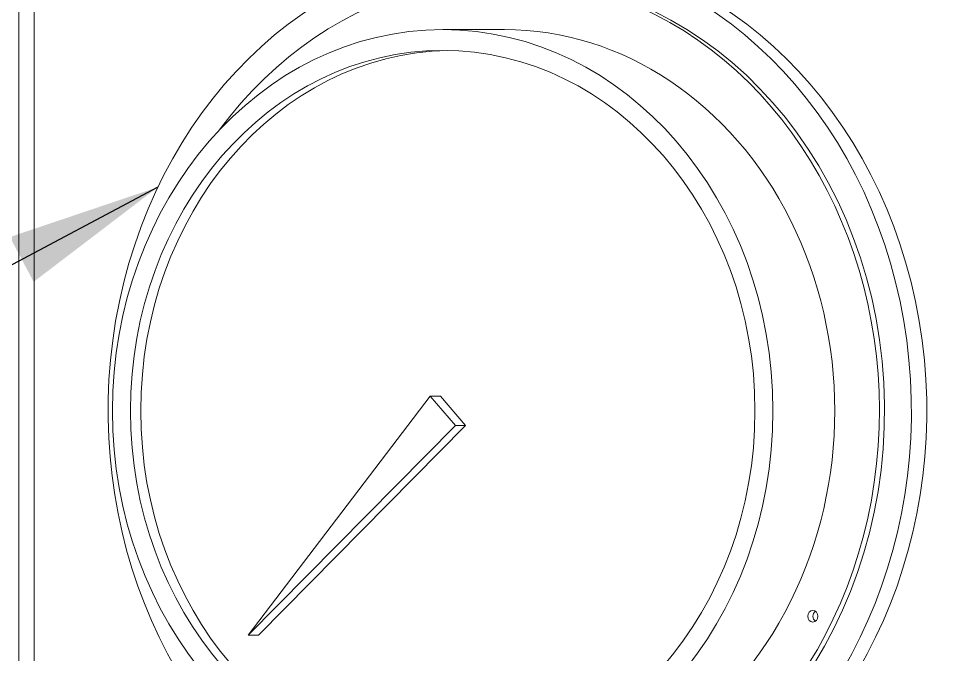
# Model space of a CAD drawing. Header units: inches. Extents: x 12 to 318, y 5 to 204.
# Drawn here: x 229.26 to 234.96, y 80.75 to 84.6 of the extents above; entities that cross this region are included whole.
import ezdxf

# ---------------------------------------------------------------- set-up
doc = ezdxf.new("R2010")
doc.units = ezdxf.units.IN
doc.header["$LTSCALE"] = 9.5
doc.header["$MEASUREMENT"] = 0
doc.layers.add('Symbol (ANSI)', color=7, linetype='Continuous', lineweight=25)
doc.layers.add('Visible', color=7, linetype='Continuous', lineweight=18)
doc.styles.add('Standard D-E', font='arial.ttf')
doc.dimstyles.new('in [mm] D-E NeptuneBenson$7', dxfattribs={"dimscale": 9.5, "dimtxt": 0.15, "dimasz": 0.098425, "dimexe": 0.125, "dimexo": 0.063, "dimgap": 0.031496, "dimtad": 0, "dimtih": 1, "dimtoh": 1, "dimdec": 4, "dimzin": 3, "dimdsep": 46, "dimlunit": 5, "dimtxsty": 'Standard D-E', "dimcen": 0.09, "dimdle": 0.393701, "dimclrd": 256, "dimclre": 256, "dimclrt": 256, "dimadec": 1, "dimazin": 1, "dimtfac": 1, "dimtofl": 0, "dimtmove": 0, "dimatfit": 3, "dimfxl": 1, "dimfrac": 1, "dimtolj": 1, "dimtzin": 4, "dimlwd": -1, "dimlwe": -1, "dimarcsym": 0})

msp = doc.modelspace()

# ---------------------------------------------------------------- linework, layer by layer
at = {"layer": 'Visible'}
for p, q in [((229.257616, 80.320063), (229.257616, 86.132563)), ((229.351366, 86.132563), (229.351366, 80.320063)), ((232.203328, 84.538778), (231.828328, 84.538778)), ((230.649456, 80.865034), (231.751782, 82.314666)), ((231.814282, 82.314666), (231.751782, 82.314666)), ((231.751782, 82.314666), (231.904875, 82.13789)), ((231.814282, 82.314666), (231.967375, 82.13789)), ((231.904875, 82.13789), (230.649456, 80.865034)), ((231.967375, 82.13789), (230.711956, 80.865034)), ((231.967375, 82.13789), (231.904875, 82.13789)), ((230.711956, 80.865034), (230.649456, 80.865034))]:
    msp.add_line(p, q, dxfattribs=at)
for centre, major_axis, start_param, end_param in [((232.203328, 82.226278), (0, 2.625), 3.1824788, 7.14836042), ((232.234578, 82.226278), (0, 2.8125), 3.61752935, 8.94884126), ((232.328328, 82.226278), (0, 2.8125), 3.61752935, 6.28318531), ((232.234578, 82.226278), (0, 2.625), 3.1687243, 6.28318531), ((232.203328, 82.226278), (0, 2.3125), 3.14159265, 6.28318531), ((231.890828, 82.226278), (0, 2.186419), 0.01650463, 3.12508802), ((234.103876, 80.98008), (0, -0.035), 3.68317357, 5.74160439)]:
    msp.add_ellipse(centre, major_axis=major_axis, ratio=0.8660254, start_param=start_param, end_param=end_param, dxfattribs=at)
for centre, major_axis in [((231.828328, 82.226278), (0, 2.3125)), ((231.828328, 82.226278), (0, 2.186419)), ((234.072626, 80.98008), (0, -0.035))]:
    msp.add_ellipse(centre, major_axis=major_axis, ratio=0.8660254, dxfattribs=at)

# ---------------------------------------------------------------- leaders
at = {"layer": 'Symbol (ANSI)', "annotation_type": 0, "has_hookline": 1, "hookline_direction": 1, "text_width": 14.094475}
msp.add_leader([(230.10121, 83.583411), (221.929308, 79.240679), (220.994268, 79.240679)], dimstyle='in [mm] D-E NeptuneBenson$7', override={"dimtad": 0}, dxfattribs=at)

doc.saveas('drawing.dxf')
